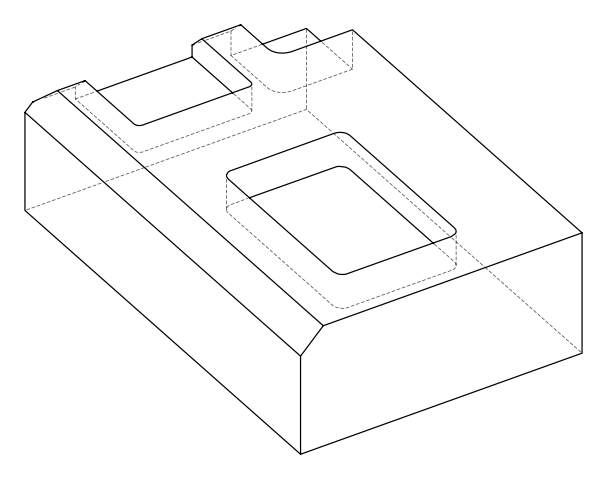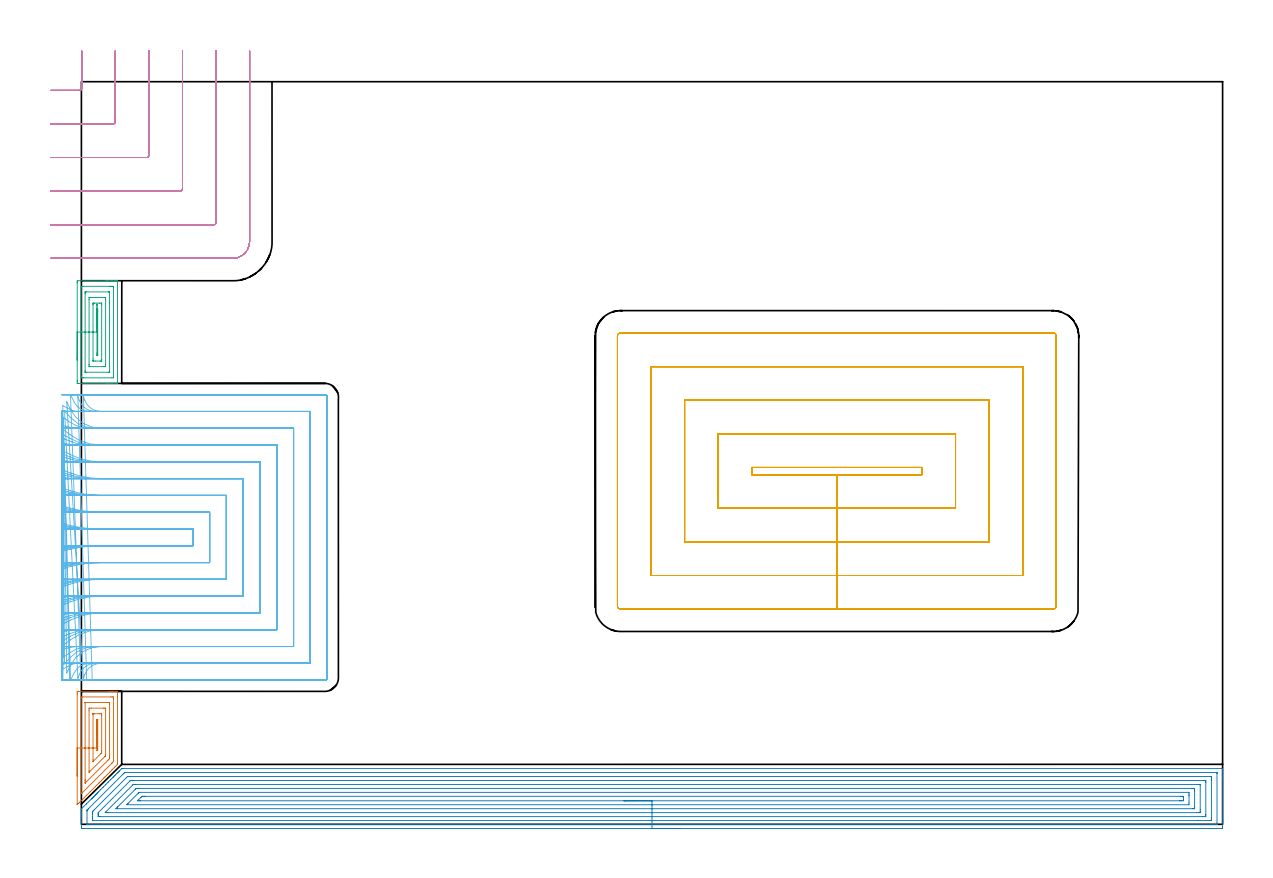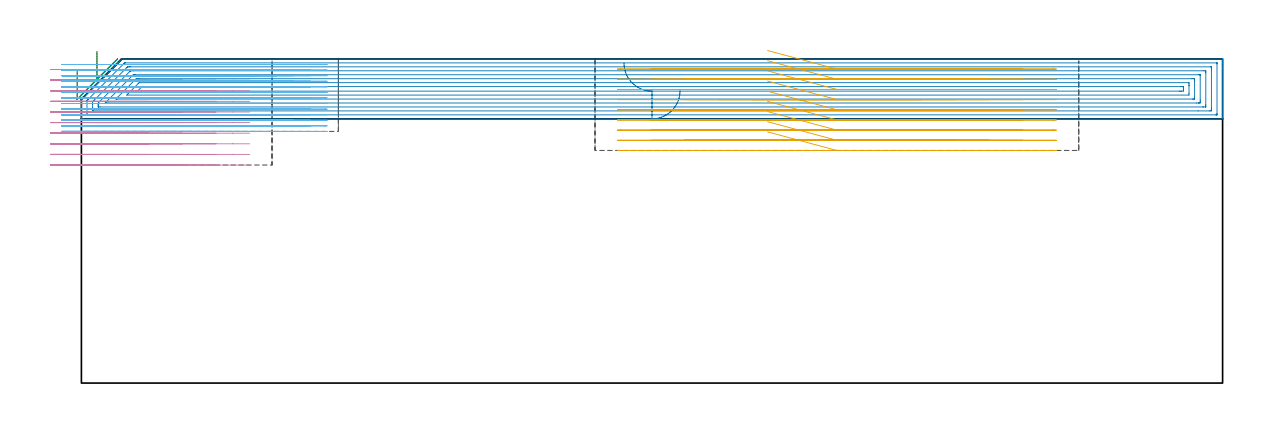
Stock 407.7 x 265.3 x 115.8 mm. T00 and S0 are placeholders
(PLAN: 6 operations, 2 tool changes, 141 min)
(1 AREA_MILL | FG_CHAMFER_SURFACE | UGT0205_001 | 1.78 min | 5466 mm3)
(2 AREA_MILL_1 | FG_CHAMFER_SURFACE_1 | UGT0205_001 | 26.11 min | 91832 mm3)
(3 AREA_MILL_2 | FG_CHAMFER_SURFACE_2 | UGT0205_001 | 1.94 min | 5273 mm3)
(4 MILL_CORNER_NOTCH_RECTANGULAR | CORNER_NOTCH_RECTANGULAR | NXT0201_012 | Follow Part, ap 4, ae 75% | 11.6 min | 181187 mm3)
(5 MILL_RECTANGULAR_POCKET | POCKET_RECTANGULAR_STRAIGHT | NXT0201_012 | Follow Part, ap 4, ae 75% | 30.51 min | 645343 mm3)
(6 MILL_SLOT | SLOT_PARTIAL_RECTANGULAR | NXT0201_009 | Follow Part, ap 2, ae 75% | 69.04 min | 259847 mm3)
(TOOL UGT0205_001 | Chamfer Mill 20 x 3 x 45 deg. | D20 FL50 Z2)
(TOOL NXT0201_012 | ENDMILL 16mm [2P460-1600-NA 1630] | D16 FL38 Z6)
(TOOL NXT0201_009 | ENDMILL 8mm [2P460-0800-NA 1630] | D8 FL26 Z6)
(OP 1 AREA_MILL)
G17 G21 G94 G90
T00 M6
G54
G17 G0 G90 X-1.5 Y17.25 S1061 M3
G43 Z125.8 H0
Z111.4
G94 G1 Y17.288 Z110.529 F250.
Y17.402 Z109.664
Y17.591 Z108.812
Y17.853 Z107.98
Y18.187 Z107.174
Y18.59 Z106.4
Y19.059 Z105.664
Y19.59 Z104.972
Y20.179 Z104.329
Y20.822 Z103.74
Y21.514 Z103.209
Y22.25 Z102.74
Y23.024 Z102.337
Y23.83 Z102.003
Y24.662 Z101.741
Y25.514 Z101.552
Y26.379 Z101.438
Y27.25 Z101.4
Y46.542
X-1.499 Y46.89 Z101.401
X-1.494 Y47.429 Z101.403
X-1.492 Y47.492 Z101.406
X-0.959 Y47.496 Z101.938
X-0.353 Y47.5 Z102.545
X9.695 Z112.59
X10.259 Z113.156
X10.583 Z113.479
X11.147 Z114.043
X11.471 Z114.366
X12.12 Z115.019
X12.505 Z115.404
X12.866 Y47.493 Z115.757
X12.897 Y47.49 Z115.788
X12.9 Y47.337 Z115.8
Y21.894
X12.902 Y21.405 Z115.78
X12.816 Y21.315 Z115.714
X12.063 Y20.563 Z114.963
X11.767 Y20.264 Z114.662
X11.162 Y19.662 Z114.062
X10.879 Y19.377 Z113.774
X10.269 Y18.769 Z113.169
X9.991 Y18.489 Z112.886
X9.306 Y17.806 Z112.206
X8.932 Y17.43 Z111.828
X8.398 Y16.898 Z111.298
X8.039 Y16.537 Z110.935
X7.491 Y15.991 Z110.391
X7.146 Y15.644 Z110.042
X6.583 Y15.083 Z109.483
X6.254 Y14.752 Z109.15
X5.675 Y14.175 Z108.575
X4.96 Y13.46 Z107.859
X3.184 Y11.684 Z106.083
X1.788 Y10.288 Z104.688
X0.45 Y8.949 Z103.348
X-0.89 Y7.61 Z102.009
X-1.403 Y7.098 Z101.495
X-1.491 Y7.012 Z101.405
X-1.498 Y7.116 Z101.402
X-1.499 Y7.163 Z101.401
X-1.5 Y27.25 Z101.4
X-0.086 Z102.814
X-0.085 Y45.119 Z102.815
X-0.071 Y45.49 Z102.829
X0.425 Y45.499 Z103.325
X10.583 Y45.5 Z113.483
X11.08 Y45.499 Z113.98
X11.471 Y45.49 Z114.371
X11.485 Y45.105 Z114.385
X11.486 Y45.09 Z114.386
X11.485 Y22.772 Z114.385
X11.471 Y22.433 Z114.371
X11.207 Y22.16 Z114.107
X10.944 Y21.894 Z113.844
X10.763 Y21.713 Z113.663
X0.231 Y11.181 Z103.131
X0.078 Y11.031 Z102.978
X-0.071 Y10.891 Z102.829
X-0.085 Y11.181 Z102.815
X-0.086 Y11.195 Z102.814
Y27.25
X1.328 Z104.228
X1.329 Y43.414 Z104.229
X1.33 Y43.461 Z104.23
X1.332 Y43.483 Z104.232
X1.334 Y43.488 Z104.234
X1.346 Y43.491 Z104.246
X1.526 Y43.499 Z104.426
X9.516 Y43.5 Z112.416
X9.695 Y43.499 Z112.595
X9.875 Y43.495 Z112.775
X9.994 Y43.49 Z112.894
X10.065 Y43.482 Z112.965
X10.067 Y43.445 Z112.967
X10.069 Y43.319 Z112.969
X10.071 Y42.942 Z112.971
Y24.572
X10.07 Y24.195 Z112.97
X10.067 Y23.679 Z112.967
X10.065 Y23.495 Z112.965
X9.981 Y23.392 Z112.881
X9.695 Y23.097 Z112.595
X9.541 Y22.941 Z112.441
X1.529 Y14.928 Z104.429
X1.35 Y14.752 Z104.25
X1.344 Y14.751 Z104.244
X1.336 Y14.752 Z104.236
X1.334 Y14.773 Z104.234
X1.33 Y15.128 Z104.23
X1.329 Y15.644 Z104.229
Y16.023
X1.328 Y27.25 Z104.228
X2.743 Z105.643
Y40.641
X2.747 Y41.378 Z105.647
X2.749 Y41.48 Z105.649
X2.84 Y41.49 Z105.74
X3.514 Y41.5 Z106.414
X7.954 Z110.854
X8.358 Y41.495 Z111.258
X8.561 Y41.49 Z111.461
X8.65 Y41.485 Z111.55
X8.657 Y40.641 Z111.557
X8.656 Y24.724 Z111.556
X8.654 Y24.572 Z111.554
X8.651 Y24.527 Z111.551
X8.648 Y24.508 Z111.548
X8.631 Y24.487 Z111.531
X8.561 Y24.412 Z111.461
X8.454 Y24.303 Z111.354
X8.32 Y24.169 Z111.22
X2.912 Y18.762 Z105.812
X2.84 Y18.694 Z105.74
X2.777 Y18.638 Z105.677
X2.749 Y18.617 Z105.649
X2.748 Y18.672 Z105.648
X2.744 Y19.063 Z105.644
X2.743 Y27.25 Z105.643
X4.157 Z107.057
Y39.281
X4.159 Y39.422 Z107.059
X4.162 Y39.473 Z107.062
X4.165 Y39.491 Z107.065
X4.169 Y39.494 Z107.069
X4.208 Y39.497 Z107.108
X4.368 Y39.499 Z107.268
X4.615 Y39.5 Z107.515
X6.392 Y39.499 Z109.292
X7.032 Y39.49 Z109.932
X7.236 Y39.484 Z110.136
X7.241 Y39.068 Z110.141
X7.242 Y38.856 Z110.142
X7.243 Y26.145 Z110.143
X7.241 Y25.805 Z110.141
X7.238 Y25.635 Z110.138
X7.236 Y25.555 Z110.136
X7.161 Y25.465 Z110.061
X7.098 Y25.398 Z109.998
X7.032 Y25.33 Z109.932
X4.368 Y22.666 Z107.268
X4.308 Y22.608 Z107.208
X4.187 Y22.494 Z107.087
X4.161 Y22.472 Z107.061
Y22.477
X4.159 Y22.513 Z107.059
X4.157 Y22.999 Z107.057
Y27.25
X5.571 Z108.471
Y36.753
X5.573 Y37.07 Z108.473
X5.575 Y37.329 Z108.475
X5.578 Y37.49 Z108.478
X5.721 Y37.495 Z108.621
X5.811 Y37.49 Z108.711
X5.822 Y37.482 Z108.722
X5.825 Y37.454 Z108.725
X5.827 Y37.389 Z108.727
X5.829 Y37.07 Z108.729
Y36.754
Y27.25
X5.827 Y26.933 Z108.727
X5.825 Y26.678 Z108.725
X5.822 Y26.586 Z108.722
X5.771 Y26.53 Z108.671
X5.606 Y26.357 Z108.506
X5.597 Y26.356 Z108.497
X5.578 Y26.357 Z108.478
X5.577 Y26.41 Z108.477
X5.572 Y26.932 Z108.472
X5.571 Y27.25 Z108.471
X5.569 Y28.122 Z108.507
X5.566 Y28.987 Z108.618
X5.563 Y29.839 Z108.804
X5.561 Y30.672 Z109.064
X5.558 Y31.479 Z109.395
X5.556 Y32.254 Z109.795
X5.553 Y32.992 Z110.262
X5.551 Y33.685 Z110.791
X5.549 Y34.33 Z111.378
X5.547 Y34.922 Z112.019
X5.545 Y35.455 Z112.71
X5.544 Y35.926 Z113.444
X5.543 Y36.331 Z114.217
X5.542 Y36.668 Z115.022
X5.541 Y36.933 Z115.853
X5.54 Y37.124 Z116.704
Y37.241 Z117.568
Y37.281 Z118.44
G0 Z125.8
M5
M2
(OP 2 AREA_MILL_1)
G17 G21 G94 G90
T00 M6
G54
G17 G0 G90 X213.85 Y-1.5 S1061 M3
G43 Z125.8 H0
Z104.4
G94 G1 X213.812 Z103.528 F250.
X213.698 Z102.664
X213.509 Z101.812
X213.247 Z100.98
X212.913 Z100.174
X212.51 Z99.4
X212.042 Z98.664
X211.51 Z97.972
X210.921 Z97.329
X210.278 Z96.74
X209.586 Z96.208
X208.85 Z95.74
X208.076 Z95.337
X207.27 Z95.003
X206.438 Z94.741
X205.586 Z94.552
X204.722 Z94.438
X203.85 Z94.4
X0.618
X0.106 Y-1.494 Z94.403
X0.008 Y-1.491 Z94.406
X0. Y-0.987 Z94.91
Y2.556 Z98.45
Y3.103 Z99.
Y3.442 Z99.338
Y3.989 Z99.885
Y4.328 Z100.222
Y5.435 Z101.333
X0.003 Y5.492 Z101.389
X0.022 Y5.523 Z101.421
X1.752 Y7.253 Z103.152
X3.551 Y9.052 Z104.95
X3.595 Y9.096 Z104.995
X3.802 Y9.302 Z105.201
X3.846 Y9.348 Z105.245
X3.893 Y9.394 Z105.293
X4.095 Y9.595 Z105.494
X4.142 Y9.643 Z105.54
X4.191 Y9.692 Z105.59
X4.388 Y9.888 Z105.787
X4.437 Y9.938 Z105.835
X4.489 Y9.989 Z105.888
X4.68 Y10.181 Z106.08
X4.732 Y10.233 Z106.13
X4.787 Y10.287 Z106.186
X4.973 Y10.474 Z106.373
X5.027 Y10.529 Z106.426
X5.084 Y10.585 Z106.484
X5.266 Y10.766 Z106.665
X5.323 Y10.824 Z106.721
X5.382 Y10.883 Z106.782
X5.559 Y11.059 Z106.958
X5.618 Y11.119 Z107.016
X5.68 Y11.18 Z107.079
X5.852 Y11.352 Z107.251
X5.913 Y11.415 Z107.311
X6.21 Y11.71 Z107.61
X6.871 Y12.371 Z108.271
X7.764 Y13.265 Z109.164
X8.658 Y14.158 Z110.057
X9.551 Y15.051 Z110.951
X10.444 Y15.945 Z111.844
X11.229 Y16.73 Z112.628
X11.338 Y16.839 Z112.736
X11.673 Y17.173 Z113.073
X11.89 Y17.39 Z113.29
X12.115 Y17.615 Z113.514
X12.231 Y17.733 Z113.629
X12.59 Y18.09 Z113.99
X12.761 Y18.261 Z114.161
X13.001 Y18.501 Z114.4
X13.124 Y18.626 Z114.522
X13.506 Y19.006 Z114.906
X13.633 Y19.133 Z115.032
X14.341 Y19.84 Z115.738
X14.405 Y19.901 Z115.781
X14.911 Y19.9 Z115.8
X407.529
X407.69 Y19.897 Z115.788
X407.693 Y19.874 Z115.766
X407.7 Y19.507 Z115.407
Y19.18 Z115.079
Y18.501 Z114.396
Y17.276 Z113.173
Y16.73 Z112.624
Y16.117 Z112.012
Y-0.987 Z94.91
X407.698 Y-1.263 Z94.635
X407.69 Y-1.492 Z94.406
X407.459 Y-1.499 Z94.399
X203.85 Y-1.5 Z94.4
Y-0.086 Z95.814
X2.182 Y-0.085 Z95.815
X2.079 Y-0.084 Z95.816
X2.028 Y-0.081 Z95.819
X2.011 Y-0.079 Z95.821
X2.009 Y-0.063 Z95.837
X2.004 Y0.048 Z95.948
X2. Y0.299 Z96.199
X2.001 Y4.727 Z100.627
X2.007 Y4.971 Z100.871
X2.01 Y5.03 Z100.93
X2.042 Y5.081 Z100.981
X2.168 Y5.214 Z101.114
X2.284 Y5.333 Z101.233
X2.404 Y5.455 Z101.355
X14.911 Y17.961 Z113.861
X15.184 Y18.231 Z114.131
X15.395 Y18.436 Z114.336
X15.431 Y18.469 Z114.369
X15.477 Y18.479 Z114.379
X15.82 Y18.486 Z114.386
X405.518 Y18.485 Z114.385
X405.621 Y18.484 Z114.384
X405.672 Y18.481 Z114.381
X405.689 Y18.479 Z114.379
X405.691 Y18.463 Z114.363
X405.696 Y18.352 Z114.252
X405.7 Y18.101 Z114.001
X405.699 Y0.385 Z96.285
X405.692 Y-0.017 Z95.883
X405.69 Y-0.068 Z95.832
X405.675 Y-0.079 Z95.821
X405.624 Y-0.081 Z95.819
X405.515 Y-0.084 Z95.816
X405.296 Y-0.086 Z95.814
X203.85
Y1.328 Z97.228
X4.191 Y1.329 Z97.229
X4.076 Y1.33 Z97.23
X4.035 Y1.333 Z97.233
X4.018 Y1.335 Z97.235
X4.01 Y1.356 Z97.256
X4.005 Y1.481 Z97.381
X4.002 Y1.67 Z97.57
X4. Y1.86 Z97.76
Y2.556 Z98.456
Y3.631 Z99.531
X4.002 Y4.328 Z100.228
X4.004 Y4.513 Z100.413
X4.01 Y4.579 Z100.479
X4.044 Y4.633 Z100.533
X4.191 Y4.789 Z100.689
X4.403 Y5.003 Z100.903
X4.613 Y5.214 Z101.114
X16.13 Y16.73 Z112.63
X16.416 Y17.009 Z112.909
X16.46 Y17.049 Z112.949
X16.486 Y17.065 Z112.965
X16.526 Y17.066 Z112.966
X16.698 Y17.069 Z112.969
X17.246 Y17.071 Z112.971
X17.591 Y17.072 Z112.972
X403.509 Y17.071 Z112.971
X403.624 Y17.069 Z112.969
X403.665 Y17.067 Z112.967
X403.682 Y17.065 Z112.965
X403.69 Y17.044 Z112.944
X403.695 Y16.919 Z112.819
X403.698 Y16.73 Z112.63
X403.7 Y16.54 Z112.44
Y15.844 Z111.744
Y2.367 Z98.267
X403.695 Y1.67 Z97.57
X403.691 Y1.49 Z97.39
X403.672 Y1.335 Z97.235
X403.509 Y1.334 Z97.234
X402.959 Y1.33 Z97.23
X398.97 Y1.328 Z97.228
X203.85
Y2.743 Z98.643
X6.683
X6.107 Y2.746 Z98.646
X6.045 Y2.748 Z98.648
X6.01 Y2.751 Z98.651
X6.008 Y2.797 Z98.697
X6.004 Y3.004 Z98.904
X6. Y3.42 Z99.32
Y3.442 Z99.342
X6.003 Y3.874 Z99.774
X6.008 Y4.09 Z99.99
X6.01 Y4.142 Z100.042
X6.034 Y4.173 Z100.073
X6.08 Y4.226 Z100.126
X6.178 Y4.328 Z100.228
X17.198 Y15.348 Z111.248
X17.33 Y15.478 Z111.378
X17.438 Y15.582 Z111.482
X17.508 Y15.648 Z111.548
X17.591 Y15.651 Z111.551
X17.782 Y15.654 Z111.554
X18.484 Y15.657 Z111.557
X18.672
X401.017
X401.593 Y15.654 Z111.554
X401.655 Y15.652 Z111.552
X401.69 Y15.649 Z111.549
X401.692 Y15.603 Z111.503
X401.696 Y15.396 Z111.296
X401.7 Y14.98 Z110.88
Y3.442 Z99.342
X401.695 Y3.01 Z98.91
X401.69 Y2.795 Z98.695
X401.687 Y2.749 Z98.649
X401.635 Y2.747 Z98.647
X401.532 Y2.745 Z98.645
X400.829 Y2.743 Z98.643
X400.641
X203.85
Y4.157 Z100.057
X9.551
X8.829 Y4.158 Z100.058
X8.658 Y4.161 Z100.061
X8.503 Y4.164 Z100.064
X8.629 Y4.328 Z100.228
X8.642 Y4.343 Z100.243
X18.427 Y14.128 Z110.028
X18.484 Y14.183 Z110.083
X18.536 Y14.226 Z110.126
X18.576 Y14.236 Z110.136
X18.665 Y14.239 Z110.139
X18.845 Y14.241 Z110.141
X19.205 Y14.243 Z110.143
X19.378
X399.215 Y14.242 Z110.142
X399.56 Y14.239 Z110.139
X399.657 Y14.236 Z110.136
X399.691 Y14.232 Z110.132
X399.693 Y14.222 Z110.122
X399.697 Y14.165 Z110.065
X399.699 Y14.072 Z109.972
X399.7 Y5.214 Z101.114
X399.699 Y4.563 Z100.463
X399.694 Y4.328 Z100.228
X399.69 Y4.172 Z100.072
X399.387 Y4.162 Z100.062
X399.213 Y4.159 Z100.059
X399.042 Y4.158 Z100.058
X398.321 Y4.157 Z100.057
X203.85
Y5.571 Z101.471
X12.763 Y5.572 Z101.472
X12.552 Y5.574 Z101.474
X12.463 Y5.576 Z101.476
X12.342 Y5.582 Z101.482
X12.42 Y5.665 Z101.565
X12.542 Y5.791 Z101.691
X12.847 Y6.1 Z102.
X12.985 Y6.238 Z102.138
X19.213 Y12.464 Z108.364
X19.378 Y12.627 Z108.527
X19.569 Y12.81 Z108.71
X19.745 Y12.822 Z108.722
X20.271 Y12.826 Z108.726
X20.632 Y12.828 Z108.728
X396.723
X397.256 Y12.825 Z108.725
X397.623 Y12.822 Z108.722
X397.69 Y12.815 Z108.715
X397.696 Y12.75 Z108.65
X397.699 Y12.3 Z108.2
X397.7 Y11.86 Z107.76
X397.699 Y6.1 Z102.
X397.696 Y5.663 Z101.563
X397.69 Y5.597 Z101.497
X397.681 Y5.578 Z101.478
X397.655 Y5.576 Z101.476
X397.522 Y5.573 Z101.473
X397.256 Y5.572 Z101.472
X396.895 Y5.571 Z101.471
X203.85
Y6.985 Z102.885
X16.195
X16.442 Y7.239 Z103.139
X16.698 Y7.5 Z103.4
X20.271 Y11.073 Z106.973
X20.445 Y11.242 Z107.142
X20.624 Y11.415 Z107.315
X395.69
X395.697 Y11.189 Z107.089
X395.7 Y10.529 Z106.429
Y10.3 Z106.2
X395.699 Y7.643 Z103.543
X395.69 Y6.985 Z102.885
X203.85
Y8.4 Z104.3
X21.164
X20.631
X20.428 Y8.403 Z104.303
X20.271 Y8.407 Z104.307
X20.086 Y8.428 Z104.328
X20.186 Y8.535 Z104.435
X20.271 Y8.624 Z104.524
X21.29 Y9.643 Z105.543
X21.546 Y9.896 Z105.796
X21.622 Y9.968 Z105.868
X21.651 Y9.993 Z105.893
X21.702 Y9.996 Z105.896
X22.058 Y9.999 Z105.899
X22.591 Y10. Z105.9
X22.951
X392.789
X393.325 Y9.997 Z105.897
X393.682 Y9.993 Z105.893
X393.699 Y9.643 Z105.543
X393.7 Y9.626 Z105.526
Y8.757 Z104.657
Y8.74 Z104.64
X393.682 Y8.407 Z104.307
X393.148 Y8.402 Z104.302
X392.789 Y8.4 Z104.3
X392.256
X203.85
X202.978 Z104.338
X202.114 Z104.451
X201.262 Z104.64
X200.43 Z104.903
X199.624 Z105.236
X198.85 Z105.639
X198.114 Z106.108
X197.422 Z106.639
X196.779 Z107.228
X196.19 Z107.872
X195.658 Z108.564
X195.19 Z109.3
X194.787 Z110.073
X194.453 Z110.879
X194.191 Z111.711
X194.002 Z112.563
X193.888 Z113.428
X193.85 Z114.3
G0 Z125.8
M5
M2
(OP 3 AREA_MILL_2)
G17 G21 G94 G90
T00 M6
G54
G17 G0 G90 X-1.5 Y165.85 S1061 M3
G43 Z125.8 H0
Z111.4
G94 G1 Y165.888 Z110.528 F250.
Y166.002 Z109.664
Y166.191 Z108.812
Y166.453 Z107.98
Y166.787 Z107.174
Y167.19 Z106.4
Y167.658 Z105.664
Y168.189 Z104.972
Y168.779 Z104.329
Y169.422 Z103.74
Y170.114 Z103.209
Y170.85 Z102.74
Y171.624 Z102.337
Y172.43 Z102.003
Y173.262 Z101.741
Y174.113 Z101.552
Y174.978 Z101.438
Y175.85 Z101.4
Y193.638
X-1.496 Y193.989 Z101.402
X-1.491 Y194.19 Z101.405
X-1.285 Y194.2 Z101.611
X8.808 Z111.702
X9.46 Z112.358
X9.695 Z112.592
X10.348 Z113.245
X10.583 Z113.48
X11.053 Z113.952
X11.889 Z114.788
X12.359 Z115.258
X12.614 Z115.513
X12.876 Y194.193 Z115.768
X12.897 Y194.19 Z115.789
X12.9 Y194.082 Z115.8
Y157.618
X12.897 Y157.51 Z115.789
X12.876 Y157.507 Z115.768
X12.614 Y157.5 Z115.512
X11.053 Z113.952
X10.583 Z113.48
X10.348 Z113.245
X9.695 Z112.592
X9.461 Z112.358
X8.808 Z111.702
X-0.959 Y157.501 Z101.938
X-1.188 Y157.502 Z101.709
X-1.491 Y157.507 Z101.405
X-1.493 Y157.527 Z101.404
X-1.498 Y158.062 Z101.402
X-1.5 Y158.604 Z101.4
Y175.85
X-0.086 Z102.814
X-0.085 Y191.873 Z102.815
X-0.071 Y192.19 Z102.829
X0.478 Y192.199 Z103.378
X10.243 Y192.2 Z113.143
X10.583 Z113.483
X11.133 Y192.198 Z114.033
X11.471 Y192.19 Z114.371
X11.485 Y191.859 Z114.385
X11.486 Y191.844 Z114.386
X11.485 Y159.827 Z114.385
X11.471 Y159.51 Z114.371
X10.922 Y159.501 Z113.822
X0.817 Y159.5 Z103.717
X0.267 Y159.502 Z103.167
X-0.071 Y159.51 Z102.829
X-0.085 Y159.841 Z102.815
X-0.086 Y159.856 Z102.814
Y175.85
X1.328 Z104.228
X1.329 Y189.567 Z104.229
X1.331 Y190.08 Z104.231
X1.333 Y190.173 Z104.233
X1.335 Y190.188 Z104.235
X1.386 Y190.193 Z104.286
X1.465 Y190.198 Z104.365
X1.585 Y190.2 Z104.485
X1.705 Z104.605
X9.695 Y190.199 Z112.595
X9.815 Y190.197 Z112.715
X10.053 Y190.19 Z112.953
X10.066 Y190.179 Z112.966
X10.068 Y190.166 Z112.968
X10.071 Y190.134 Z112.971
X10.072 Y186.304 Z112.972
X10.071 Y162.133 Z112.971
X10.069 Y161.62 Z112.969
X10.067 Y161.527 Z112.967
X10.066 Y161.512 Z112.966
X10.014 Y161.507 Z112.914
X9.935 Y161.502 Z112.835
X9.815 Y161.5 Z112.715
X9.695 Z112.595
X1.705 Y161.501 Z104.605
X1.585 Y161.503 Z104.485
X1.348 Y161.51 Z104.248
X1.335 Y161.521 Z104.235
X1.332 Y161.534 Z104.232
X1.329 Y161.566 Z104.229
Y161.62
X1.328 Y161.997 Z104.228
Y175.85
X2.743 Z105.643
Y187.412
X2.748 Y188.146 Z105.648
X2.75 Y188.19 Z105.65
X2.792 Y188.194 Z105.692
X2.89 Y188.197 Z105.79
X3.087 Y188.199 Z105.987
X3.48 Y188.2 Z106.38
X8.358 Y188.199 Z111.258
X8.526 Y188.198 Z111.426
X8.61 Y188.194 Z111.51
X8.647 Y188.19 Z111.547
X8.65 Y188.165 Z111.55
X8.657 Y187.563 Z111.557
Y187.412
Y164.288
X8.652 Y163.554 Z111.552
X8.65 Y163.51 Z111.55
X8.608 Y163.506 Z111.508
X8.51 Y163.503 Z111.41
X8.313 Y163.501 Z111.213
X7.92 Y163.5 Z110.82
X3.042 Y163.501 Z105.942
X2.874 Y163.502 Z105.774
X2.79 Y163.506 Z105.69
X2.753 Y163.51 Z105.653
X2.75 Y163.535 Z105.65
X2.744 Y164.137 Z105.644
X2.743 Y164.288 Z105.643
Y175.85
X4.157 Z107.057
Y185.633
X4.158 Y185.844 Z107.058
X4.161 Y186.056 Z107.061
X4.164 Y186.188 Z107.064
X4.227 Y186.192 Z107.127
X4.368 Y186.196 Z107.268
X4.691 Y186.199 Z107.591
X6.466 Y186.2 Z109.366
X7.032 Y186.196 Z109.932
X7.22 Y186.192 Z110.12
X7.231 Y186.191 Z110.131
X7.236 Y186.172 Z110.136
X7.24 Y186.099 Z110.14
X7.242 Y185.986 Z110.142
X7.243 Y185.845 Z110.143
Y185.633
Y166.067
X7.242 Y165.856 Z110.142
X7.239 Y165.644 Z110.139
X7.236 Y165.512 Z110.136
X7.173 Y165.508 Z110.073
X7.032 Y165.504 Z109.932
X6.709 Y165.501 Z109.609
X4.934 Y165.5 Z107.834
X4.368 Y165.504 Z107.268
X4.18 Y165.508 Z107.08
X4.169 Y165.509 Z107.069
X4.164 Y165.528 Z107.064
X4.16 Y165.601 Z107.06
X4.158 Y165.714 Z107.058
X4.157 Y166.279 Z107.057
Y175.85
X5.571 Z108.471
X5.572 Y183.538 Z108.472
X5.574 Y183.854 Z108.474
X5.578 Y184.112 Z108.478
X5.581 Y184.19 Z108.481
X5.633 Y184.193 Z108.533
X5.803 Y184.196 Z108.703
X5.817 Y184.19 Z108.717
X5.822 Y184.177 Z108.722
X5.826 Y183.854 Z108.726
X5.828 Y183.539 Z108.728
X5.829 Y183.281 Z108.729
X5.828 Y167.846 Z108.728
X5.827 Y167.659 Z108.727
X5.824 Y167.563 Z108.724
X5.822 Y167.523 Z108.722
X5.659 Y167.507 Z108.559
X5.598 Y167.504 Z108.498
X5.583 Y167.51 Z108.483
X5.578 Y167.523 Z108.478
X5.574 Y167.846 Z108.474
X5.572 Y168.104 Z108.472
X5.571 Y168.419 Z108.471
Y175.85
Y176.722 Z108.509
Y177.586 Z108.623
Y178.438 Z108.812
Y179.27 Z109.074
Y180.076 Z109.408
Y180.85 Z109.811
Y181.586 Z110.28
Y182.278 Z110.811
Y182.921 Z111.4
Y183.51 Z112.043
Y184.041 Z112.735
Y184.51 Z113.471
Y184.913 Z114.245
Y185.247 Z115.051
Y185.509 Z115.883
Y185.698 Z116.735
Y185.812 Z117.6
Y185.85 Z118.471
G0 Z125.8
M5
M2
(OP 4 MILL_CORNER_NOTCH_RECTANGULAR)
G17 G21 G94 G90
T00 M6
G54
G17 G0 G90 X-11. Y262.187 S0 M3
G43 Z125.8 H1
Z112.01
G94 G1 X-8. Y262.199 F250.
X-7.746 Y262.2 F500.
X-0.695
G3 X0.1 Y262.995 R0.8
G1 Y273.3
Y276.3 F250.
G0 Z125.8
X-11. Y250.183
Z112.01
G1 X-8. Y250.199
X-7.746 Y250.2 F500.
X11.305
G3 X12.1 Y250.995 R0.8
G1 Y273.3
Y276.3 F250.
G0 Z125.8
X-11. Y238.178
Z112.01
G1 X-8. Y238.199
X-7.746 Y238.2 F500.
X23.305
G3 X24.1 Y238.995 R0.8
G1 Y273.3
Y276.3 F250.
G0 Z125.8
X-11. Y226.167
Z112.01
G1 X-8. Y226.199
G2 X-7.746 Y226.2 R24. F500.
G1 X35.304
G3 X36.1 Y226.996 R0.8
G1 Y273.3
Y276.3 F250.
G0 Z125.8
X-10.999 Y214.134
Z112.01
G1 X-8. Y214.197
G2 X-7.746 Y214.2 R12. F500.
G1 X47.304
G3 X48.1 Y214.996 R0.8
G1 Y273.3
Y276.3 F250.
G0 Z125.8
X-10.746 Y202.2
Z112.01
G1 X-7.746
X54.1 F500.
G3 X60.1 Y208.2 R6.
G1 Y273.3
Y276.3 F250.
G0 Z125.8
X-11. Y262.2
Z108.22
G1 X-8.
X-0.695 F500.
G3 X0.1 Y262.995 R0.8
G1 Y273.3
Y276.3 F250.
G0 Z125.8
X-11. Y250.2
Z108.22
G1 X-8.
X-0.695 F500.
X11.305
G3 X12.1 Y250.995 R0.8
G1 Y273.3
Y276.3 F250.
G0 Z125.8
X-11. Y238.2
Z108.22
G1 X-8.
X11.305 F500.
X23.305
G3 X24.1 Y238.995 R0.8
G1 Y273.3
Y276.3 F250.
G0 Z125.8
X-11. Y226.2
Z108.22
G1 X-8.
X23.305 F500.
X35.304
G3 X36.1 Y226.996 R0.8
G1 Y273.3
Y276.3 F250.
G0 Z125.8
X-11. Y214.199
Z108.22
G1 X-8. Y214.2
X35.304 F500.
X47.304
G3 X48.1 Y214.996 R0.8
G1 Y273.3
Y276.3 F250.
G0 Z125.8
X-10.998 Y202.2
Z108.22
G1 X-7.998
X54.1 F500.
G3 X60.1 Y208.2 R6.
G1 Y273.3
Y276.3 F250.
G0 Z125.8
X-11. Y262.2
Z104.43
G1 X-8.
X-0.695 F500.
G3 X0.1 Y262.995 R0.8
G1 Y273.3
Y276.3 F250.
G0 Z125.8
X-11. Y250.2
Z104.43
G1 X-8.
X11.305 F500.
G3 X12.1 Y250.995 R0.8
G1 Y273.3
Y276.3 F250.
G0 Z125.8
X-11. Y238.2
Z104.43
G1 X-8.
X23.305 F500.
G3 X24.1 Y238.995 R0.8
G1 Y273.3
Y276.3 F250.
G0 Z125.8
X-11. Y226.2
Z104.43
G1 X-8.
X35.304 F500.
G3 X36.1 Y226.996 R0.8
G1 Y273.3
Y276.3 F250.
G0 Z125.8
X-11. Y214.2
Z104.43
G1 X-8.
X47.304 F500.
G3 X48.1 Y214.996 R0.8
G1 Y273.3
Y276.3 F250.
G0 Z125.8
X-11. Y202.2
Z104.43
G1 X-8.
X54.1 F500.
G3 X60.1 Y208.2 R6.
G1 Y273.3
Y276.3 F250.
G0 Z125.8
X-11. Y262.2
Z100.64
G1 X-8.
X-0.695 F500.
G3 X0.1 Y262.995 R0.8
G1 Y273.3
Y276.3 F250.
G0 Z125.8
X-11. Y250.2
Z100.64
G1 X-8.
X11.305 F500.
G3 X12.1 Y250.995 R0.8
G1 Y273.3
Y276.3 F250.
G0 Z125.8
X-11. Y238.2
Z100.64
G1 X-8.
X23.305 F500.
G3 X24.1 Y238.995 R0.8
G1 Y273.3
Y276.3 F250.
G0 Z125.8
X-11. Y226.2
Z100.64
G1 X-8.
X35.304 F500.
G3 X36.1 Y226.996 R0.8
G1 Y273.3
Y276.3 F250.
G0 Z125.8
X-11. Y214.2
Z100.64
G1 X-8.
X47.304 F500.
G3 X48.1 Y214.996 R0.8
G1 Y273.3
Y276.3 F250.
G0 Z125.8
X-11. Y202.2
Z100.64
G1 X-8.
X54.1 F500.
G3 X60.1 Y208.2 R6.
G1 Y273.3
Y276.3 F250.
G0 Z125.8
X-11. Y262.2
Z96.85
G1 X-8.
X-0.695 F500.
G3 X0.1 Y262.995 R0.8
G1 Y273.3
Y276.3 F250.
G0 Z125.8
X-11. Y250.2
Z96.85
G1 X-8.
X11.305 F500.
G3 X12.1 Y250.995 R0.8
G1 Y273.3
Y276.3 F250.
G0 Z125.8
X-11. Y238.2
Z96.85
G1 X-8.
X23.305 F500.
G3 X24.1 Y238.995 R0.8
G1 Y273.3
Y276.3 F250.
G0 Z125.8
X-11. Y226.2
Z96.85
G1 X-8.
X35.304 F500.
G3 X36.1 Y226.996 R0.8
G1 Y273.3
Y276.3 F250.
G0 Z125.8
X-11. Y214.2
Z96.85
G1 X-8.
X47.304 F500.
G3 X48.1 Y214.996 R0.8
G1 Y273.3
Y276.3 F250.
G0 Z125.8
X-11. Y202.2
Z96.85
G1 X-8.
X54.1 F500.
G3 X60.1 Y208.2 R6.
G1 Y273.3
Y276.3 F250.
G0 Z125.8
X-11. Y262.2
Z93.06
G1 X-8.
X-0.695 F500.
G3 X0.1 Y262.995 R0.8
G1 Y273.3
Y276.3 F250.
G0 Z125.8
X-11. Y250.2
Z93.06
G1 X-8.
X11.305 F500.
G3 X12.1 Y250.995 R0.8
G1 Y273.3
Y276.3 F250.
G0 Z125.8
X-11. Y238.2
Z93.06
G1 X-8.
X23.305 F500.
G3 X24.1 Y238.995 R0.8
G1 Y273.3
Y276.3 F250.
G0 Z125.8
X-11. Y226.2
Z93.06
G1 X-8.
X35.304 F500.
G3 X36.1 Y226.996 R0.8
G1 Y273.3
Y276.3 F250.
G0 Z125.8
X-11. Y214.2
Z93.06
G1 X-8.
X47.304 F500.
G3 X48.1 Y214.996 R0.8
G1 Y273.3
Y276.3 F250.
G0 Z125.8
X-11. Y202.2
Z93.06
G1 X-8.
X54.1 F500.
G3 X60.1 Y208.2 R6.
G1 Y273.3
Y276.3 F250.
G0 Z125.8
X-11. Y262.2
Z89.27
G1 X-8.
X-0.695 F500.
G3 X0.1 Y262.995 R0.8
G1 Y273.3
Y276.3 F250.
G0 Z125.8
X-11. Y250.2
Z89.27
G1 X-8.
X11.305 F500.
G3 X12.1 Y250.995 R0.8
G1 Y273.3
Y276.3 F250.
G0 Z125.8
X-11. Y238.2
Z89.27
G1 X-8.
X23.305 F500.
G3 X24.1 Y238.995 R0.8
G1 Y273.3
Y276.3 F250.
G0 Z125.8
X-11. Y226.2
Z89.27
G1 X-8.
X35.304 F500.
G3 X36.1 Y226.996 R0.8
G1 Y273.3
Y276.3 F250.
G0 Z125.8
X-11. Y214.2
Z89.27
G1 X-8.
X47.304 F500.
G3 X48.1 Y214.996 R0.8
G1 Y273.3
Y276.3 F250.
G0 Z125.8
X-11. Y202.2
Z89.27
G1 X-8.
X54.1 F500.
G3 X60.1 Y208.2 R6.
G1 Y273.3
Y276.3 F250.
G0 Z125.8
X-11. Y262.2
Z85.48
G1 X-8.
X-0.695 F500.
G3 X0.1 Y262.995 R0.8
G1 Y273.3
Y276.3 F250.
G0 Z125.8
X-11. Y250.2
Z85.48
G1 X-8.
X11.305 F500.
G3 X12.1 Y250.995 R0.8
G1 Y273.3
Y276.3 F250.
G0 Z125.8
X-11. Y238.2
Z85.48
G1 X-8.
X23.305 F500.
G3 X24.1 Y238.995 R0.8
G1 Y273.3
Y276.3 F250.
G0 Z125.8
X-11. Y226.2
Z85.48
G1 X-8.
X35.304 F500.
G3 X36.1 Y226.996 R0.8
G1 Y273.3
Y276.3 F250.
G0 Z125.8
X-11. Y214.2
Z85.48
G1 X-8.
X47.304 F500.
G3 X48.1 Y214.996 R0.8
G1 Y273.3
Y276.3 F250.
G0 Z125.8
X-11. Y202.2
Z85.48
G1 X-8.
X54.1 F500.
G3 X60.1 Y208.2 R6.
G1 Y273.3
Y276.3 F250.
G0 Z125.8
X-11. Y262.2
Z81.69
G1 X-8.
X-0.695 F500.
G3 X0.1 Y262.995 R0.8
G1 Y273.3
Y276.3 F250.
G0 Z125.8
X-11. Y250.2
Z81.69
G1 X-8.
X11.305 F500.
G3 X12.1 Y250.995 R0.8
G1 Y273.3
Y276.3 F250.
G0 Z125.8
X-11. Y238.2
Z81.69
G1 X-8.
X23.305 F500.
G3 X24.1 Y238.995 R0.8
G1 Y273.3
Y276.3 F250.
G0 Z125.8
X-11. Y226.2
Z81.69
G1 X-8.
X35.304 F500.
G3 X36.1 Y226.996 R0.8
G1 Y273.3
Y276.3 F250.
G0 Z125.8
X-11. Y214.2
Z81.69
G1 X-8.
X47.304 F500.
G3 X48.1 Y214.996 R0.8
G1 Y273.3
Y276.3 F250.
G0 Z125.8
X-11. Y202.2
Z81.69
G1 X-8.
X54.1 F500.
G3 X60.1 Y208.2 R6.
G1 Y273.3
Y276.3 F250.
G0 Z125.8
X-11. Y262.2
Z77.9
G1 X-8.
X-0.695 F500.
G3 X0.1 Y262.995 R0.8
G1 Y273.3
Y276.3 F250.
G0 Z125.8
X-11. Y250.2
Z77.9
G1 X-8.
X11.305 F500.
G3 X12.1 Y250.995 R0.8
G1 Y273.3
Y276.3 F250.
G0 Z125.8
X-11. Y238.2
Z77.9
G1 X-8.
X23.305 F500.
G3 X24.1 Y238.995 R0.8
G1 Y273.3
Y276.3 F250.
G0 Z125.8
X-11. Y226.2
Z77.9
G1 X-8.
X35.304 F500.
G3 X36.1 Y226.996 R0.8
G1 Y273.3
Y276.3 F250.
G0 Z125.8
X-11. Y214.2
Z77.9
G1 X-8.
X47.304 F500.
G3 X48.1 Y214.996 R0.8
G1 Y273.3
Y276.3 F250.
G0 Z125.8
X-11. Y202.2
Z77.9
G1 X-8.
X54.1 F500.
G3 X60.1 Y208.2 R6.
G1 Y273.3
Y276.3 F250.
G0 Z125.8
M5
M2
(OP 5 MILL_RECTANGULAR_POCKET)
G17 G21 G94 G90
T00 M6
G54
G17 G0 G90 X245.144 Y124.9 S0 M3
G43 Z125.8 H1
Z118.8
G94 G1 X269.9 Z112.167 F250.
X300.3 F500.
Y127.5
X239.5
Y124.9
X269.9
Y112.9
X312.3
Y139.5
X227.5
Y112.9
X269.9
Y100.9
X324.3
Y151.5
X215.5
Y100.9
X269.9
Y88.9
X336.3
Y163.5
X203.5
Y88.9
X269.9
Y76.9
X347.2
G3 X348.3 Y78. R1.1
G1 Y174.4
G3 X347.2 Y175.5 R1.1
G1 X192.6
G3 X191.5 Y174.4 R1.1
G1 Y78.
G3 X192.6 Y76.9 R1.1
G1 X269.9
X270.9
G0 X245.144 Y124.9 Z115.167
G1 X269.9 Z108.533 F250.
X300.3 F500.
Y127.5
X239.5
Y124.9
X269.9
Y112.9
X312.3
Y139.5
X227.5
Y112.9
X269.9
Y100.9
X324.3
Y151.5
X215.5
Y100.9
X269.9
Y88.9
X336.3
Y163.5
X203.5
Y88.9
X269.9
Y76.9
X347.2
G3 X348.3 Y78. R1.1
G1 Y174.4
G3 X347.2 Y175.5 R1.1
G1 X192.6
G3 X191.5 Y174.4 R1.1
G1 Y78.
G3 X192.6 Y76.9 R1.1
G1 X269.9
X270.9
G0 X245.144 Y124.9 Z111.533
G1 X269.9 Z104.9 F250.
X300.3 F500.
Y127.5
X239.5
Y124.9
X269.9
Y112.9
X312.3
Y139.5
X227.5
Y112.9
X269.9
Y100.9
X324.3
Y151.5
X215.5
Y100.9
X269.9
Y88.9
X336.3
Y163.5
X203.5
Y88.9
X269.9
Y76.9
X347.2
G3 X348.3 Y78. R1.1
G1 Y174.4
G3 X347.2 Y175.5 R1.1
G1 X192.6
G3 X191.5 Y174.4 R1.1
G1 Y78.
G3 X192.6 Y76.9 R1.1
G1 X269.9
X270.9
G0 X245.144 Y124.9 Z107.9
G1 X269.9 Z101.267 F250.
X300.3 F500.
Y127.5
X239.5
Y124.9
X269.9
Y112.9
X312.3
Y139.5
X227.5
Y112.9
X269.9
Y100.9
X324.3
Y151.5
X215.5
Y100.9
X269.9
Y88.9
X336.3
Y163.5
X203.5
Y88.9
X269.9
Y76.9
X347.2
G3 X348.3 Y78. R1.1
G1 Y174.4
G3 X347.2 Y175.5 R1.1
G1 X192.6
G3 X191.5 Y174.4 R1.1
G1 Y78.
G3 X192.6 Y76.9 R1.1
G1 X269.9
X270.9
G0 X245.144 Y124.9 Z104.267
G1 X269.9 Z97.633 F250.
X300.3 F500.
Y127.5
X239.5
Y124.9
X269.9
Y112.9
X312.3
Y139.5
X227.5
Y112.9
X269.9
Y100.9
X324.3
Y151.5
X215.5
Y100.9
X269.9
Y88.9
X336.3
Y163.5
X203.5
Y88.9
X269.9
Y76.9
X347.2
G3 X348.3 Y78. R1.1
G1 Y174.4
G3 X347.2 Y175.5 R1.1
G1 X192.6
G3 X191.5 Y174.4 R1.1
G1 Y78.
G3 X192.6 Y76.9 R1.1
G1 X269.9
X270.9
G0 X245.144 Y124.9 Z100.633
G1 X269.9 Z94. F250.
X300.3 F500.
Y127.5
X239.5
Y124.9
X269.9
Y112.9
X312.3
Y139.5
X227.5
Y112.9
X269.9
Y100.9
X324.3
Y151.5
X215.5
Y100.9
X269.9
Y88.9
X336.3
Y163.5
X203.5
Y88.9
X269.9
Y76.9
X347.2
G3 X348.3 Y78. R1.1
G1 Y174.4
G3 X347.2 Y175.5 R1.1
G1 X192.6
G3 X191.5 Y174.4 R1.1
G1 Y78.
G3 X192.6 Y76.9 R1.1
G1 X269.9
X270.9
G0 X245.144 Y124.9 Z97.
G1 X269.9 Z90.367 F250.
X300.3 F500.
Y127.5
X239.5
Y124.9
X269.9
Y112.9
X312.3
Y139.5
X227.5
Y112.9
X269.9
Y100.9
X324.3
Y151.5
X215.5
Y100.9
X269.9
Y88.9
X336.3
Y163.5
X203.5
Y88.9
X269.9
Y76.9
X347.2
G3 X348.3 Y78. R1.1
G1 Y174.4
G3 X347.2 Y175.5 R1.1
G1 X192.6
G3 X191.5 Y174.4 R1.1
G1 Y78.
G3 X192.6 Y76.9 R1.1
G1 X269.9
X270.9
G0 X245.144 Y124.9 Z93.367
G1 X269.9 Z86.733 F250.
X300.3 F500.
Y127.5
X239.5
Y124.9
X269.9
Y112.9
X312.3
Y139.5
X227.5
Y112.9
X269.9
Y100.9
X324.3
Y151.5
X215.5
Y100.9
X269.9
Y88.9
X336.3
Y163.5
X203.5
Y88.9
X269.9
Y76.9
X347.2
G3 X348.3 Y78. R1.1
G1 Y174.4
G3 X347.2 Y175.5 R1.1
G1 X192.6
G3 X191.5 Y174.4 R1.1
G1 Y78.
G3 X192.6 Y76.9 R1.1
G1 X269.9
X270.9
G0 X245.144 Y124.9 Z89.733
G1 X269.9 Z83.1 F250.
X300.3 F500.
Y127.5
X239.5
Y124.9
X269.9
Y112.9
X312.3
Y139.5
X227.5
Y112.9
X269.9
Y100.9
X324.3
Y151.5
X215.5
Y100.9
X269.9
Y88.9
X336.3
Y163.5
X203.5
Y88.9
X269.9
Y76.9
X347.2
G3 X348.3 Y78. R1.1
G1 Y174.4
G3 X347.2 Y175.5 R1.1
G1 X192.6
G3 X191.5 Y174.4 R1.1
G1 Y78.
G3 X192.6 Y76.9 R1.1
G1 X269.9
X270.9
G0 Z125.8
M5
M2
(OP 6 MILL_SLOT)
G17 G21 G94 G90
T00 M6
G54
G17 G0 G90 X-6.922 Y97.574 S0 M3
G43 Z125.8 H1
Z113.808
G94 G1 X-4. Y98.253 F250.
G2 X6.869 Y99.5 R48. F500.
G1 X39.8
Y105.5
X6.876
G2 X-4. Y106.748 R48.
G1 X-6.922 Y107.428 F250.
X-6.898 Y91.293
X-4. Y92.069
G2 X6.869 Y93.5 R42. F500.
G1 X45.8
Y111.5
X6.876
G2 X-4. Y112.933 R42.
G1 X-6.898 Y113.71 F250.
X-6.86 Y84.914
X-4. Y85.82
G2 X6.869 Y87.5 R36. F500.
G1 X51.8
Y117.5
X6.876
G2 X-4. Y119.182 R36.
G1 X-6.86 Y120.089 F250.
X-6.796 Y78.375
X-4. Y79.462
G2 X6.869 Y81.5 R30. F500.
G1 X57.8
Y123.5
X6.876
G2 X-4. Y125.541 R30.
G1 X-6.796 Y126.629 F250.
X-6.675 Y71.539
X-4. Y72.898
G2 X6.869 Y75.5 R24. F500.
G1 X63.8
Y129.5
X6.876
G2 X-4. Y132.106 R24.
G1 X-6.674 Y133.466 F250.
X-6.391 Y64.036
X-4. Y65.848
G2 X6.869 Y69.5 R18. F500.
G1 X69.8
Y135.5
X6.876
G2 X-4. Y139.158 R18.
G1 X-6.39 Y140.97 F250.
X-5.237 Y54.04
X-3.927 Y56.739
G2 X6.869 Y63.5 R12. F500.
G1 X75.8
Y141.5
X6.876
G2 X-3.925 Y148.272 R12.
G1 X-5.232 Y150.972 F250.
X0.712 Y52.086 F500.
X1.212 Y53.5 F250.
G2 X6.869 Y57.5 R6. F500.
G1 X81.8
Y147.5
X6.876
G2 X1.219 Y151.501 R6.
G1 X0.719 Y152.915 F250.
X3.869 Y51.5 F500.
X6.869 F250.
X87. F500.
G3 X87.8 Y52.3 R0.8
G1 Y152.7
G3 X87. Y153.5 R0.8
G1 X6.876
X3.876 F250.
G0 Z125.8
X-6.948 Y98.114
Z111.815
G1 X-4. Y98.67
G2 X4.889 Y99.5 R48. F500.
G1 X39.8
Y105.5
X4.883
G2 X-4. Y106.329 R48.
G1 X-6.948 Y106.884 F250.
X-6.932 Y91.914
X-4. Y92.549
G2 X4.889 Y93.5 R42. F500.
G1 X45.8
Y111.5
X4.883
G2 X-4. Y112.45 R42.
G1 X-6.932 Y113.085 F250.
X-6.907 Y85.645
X-4. Y86.385
G2 X4.889 Y87.5 R36. F500.
G1 X51.8
Y117.5
X4.883
G2 X-4. Y118.613 R36.
G1 X-6.907 Y119.354 F250.
X-6.865 Y79.264
X-4. Y80.153
G2 X4.889 Y81.5 R30. F500.
G1 X57.8
Y123.5
X4.883
G2 X-4. Y124.845 R30.
G1 X-6.865 Y125.734 F250.
X-6.787 Y72.682
X-4. Y73.793
G2 X4.889 Y75.5 R24. F500.
G1 X63.8
Y129.5
X4.883
G2 X-4. Y131.205 R24.
G1 X-6.787 Y132.315 F250.
X-6.609 Y65.671
X-4. Y67.152
G2 X4.889 Y69.5 R18. F500.
G1 X69.8
Y135.5
X4.883
G2 X-4. Y137.845 R18.
G1 X-6.609 Y139.325 F250.
X-6.015 Y57.339
X-4. Y59.561
G2 X4.889 Y63.5 R12. F500.
G1 X75.8
Y141.5
X4.883
G2 X-4. Y145.433 R12.
G1 X-6.017 Y147.653 F250.
X-1.26 Y52.162 F500.
X-0.743 Y53.57 F250.
G2 X4.889 Y57.5 R6. F500.
G1 X81.8
Y147.5
X4.883
G2 X-0.748 Y151.43 R6.
G1 X-1.266 Y152.838 F250.
X1.889 Y51.5 F500.
X4.889 F250.
X87. F500.
G3 X87.8 Y52.3 R0.8
G1 Y152.7
G3 X87. Y153.5 R0.8
G1 X4.883
X1.883 F250.
G0 Z125.8
X-6.97 Y98.586
Z109.823
G1 X-4. Y99.013
G2 X2.823 Y99.5 R48. F500.
G1 X39.8
Y105.5
X2.808
G2 X-4. Y105.985 R48.
G1 X-6.97 Y106.411 F250.
X-6.96 Y92.455
X-4. Y92.942
G2 X2.823 Y93.5 R42. F500.
G1 X45.8
Y111.5
X2.808
G2 X-4. Y112.055 R42.
G1 X-6.96 Y112.542 F250.
X-6.946 Y86.279
X-4. Y86.848
G2 X2.823 Y87.5 R36. F500.
G1 X51.8
Y117.5
X2.808
G2 X-4. Y118.15 R36.
G1 X-6.946 Y118.717 F250.
X-6.921 Y80.032
X-4. Y80.714
G2 X2.823 Y81.5 R30. F500.
G1 X57.8
Y123.5
X2.808
G2 X-4. Y124.283 R30.
G1 X-6.922 Y124.963 F250.
X-6.876 Y73.657
X-4. Y74.51
G2 X2.823 Y75.5 R24. F500.
G1 X63.8
Y129.5
X2.808
G2 X-4. Y130.486 R24.
G1 X-6.877 Y131.337 F250.
X-6.776 Y67.02
X-4. Y68.157
G2 X2.823 Y69.5 R18. F500.
G1 X69.8
Y135.5
X2.808
G2 X-4. Y136.837 R18.
G1 X-6.777 Y137.972 F250.
X-6.468 Y59.666
X-4. Y61.372
G2 X2.823 Y63.5 R12. F500.
G1 X75.8
Y141.5
X2.808
G2 X-4. Y143.618 R12.
G1 X-6.471 Y145.32 F250.
X-3.885 Y51.548 F500.
X-2.524 Y54.221 F250.
G2 X2.823 Y57.5 R6. F500.
G1 X81.8
Y147.5
X2.808
G2 X-2.536 Y150.771 R6.
G1 X-3.9 Y153.443 F250.
X-0.177 Y51.5 F500.
X2.823 F250.
X87. F500.
G3 X87.8 Y52.3 R0.8
G1 Y152.7
G3 X87. Y153.5 R0.8
G1 X2.808
X-0.192 F250.
G0 Z125.8
X-6.995 Y99.246
Z107.831
G1 X-4. Y99.42
G2 X-1.226 Y99.5 R48. F500.
G1 X39.8
Y105.5
X-1.22
G2 X-4. Y105.581 R48.
G1 X-6.995 Y105.754 F250.
X-6.993 Y93.21
X-4. Y93.408
G2 X-1.226 Y93.5 R42. F500.
G1 X45.8
Y111.5
X-1.22
G2 X-4. Y111.592 R42.
G1 X-6.993 Y111.791 F250.
X-6.991 Y87.162
X-4. Y87.393
G2 X-1.226 Y87.5 R36. F500.
G1 X51.8
Y117.5
X-1.22
G2 X-4. Y117.607 R36.
G1 X-6.991 Y117.839 F250.
X-6.987 Y81.094
X-4. Y81.371
G2 X-1.226 Y81.5 R30. F500.
G1 X57.8
Y123.5
X-1.22
G2 X-4. Y123.629 R30.
G1 X-6.987 Y123.907 F250.
X-6.98 Y74.992
X-4. Y75.339
G2 X-1.226 Y75.5 R24. F500.
G1 X63.8
Y129.5
X-1.22
G2 X-4. Y129.662 R24.
G1 X-6.98 Y130.009 F250.
X-6.964 Y68.823
X-4. Y69.285
G2 X-1.226 Y69.5 R18. F500.
G1 X69.8
Y135.5
X-1.22
G2 X-4. Y135.716 R18.
G1 X-6.964 Y136.179 F250.
X-6.919 Y62.481
X-4. Y63.175
G2 X-1.226 Y63.5 R12. F500.
G1 X75.8
Y141.5
X-1.22
G2 X-4. Y141.826 R12.
G1 X-6.918 Y142.521 F250.
X-6.66 Y55.433
X-4. Y56.82
G2 X-1.226 Y57.5 R6. F500.
G1 X81.8
Y147.5
X-1.22
G2 X-4. Y148.183 R6.
G1 X-6.659 Y149.573 F250.
X-4.226 Y51.5
X-1.226
X87. F500.
G3 X87.8 Y52.3 R0.8
G1 Y152.7
G3 X87. Y153.5 R0.8
G1 X-1.22
X-4.22 F250.
G0 X-7. Y99.472 Z105.838
G1 X-4. Y99.498
G2 X-3.584 Y99.5 R48. F500.
G1 X39.8
Y105.5
X-3.584
G2 X-4. Y105.502 R48.
G1 X-7. Y105.528 F250.
Y93.468
X-4. Y93.498
G2 X-3.584 Y93.5 R42. F500.
G1 X45.8
Y111.5
X-3.584
G2 X-4. Y111.502 R42.
G1 X-7. Y111.532 F250.
Y87.463
X-4. Y87.498
G2 X-3.584 Y87.5 R36. F500.
G1 X51.8
Y117.5
X-3.584
G2 X-4. Y117.502 R36.
G1 X-7. Y117.537 F250.
Y81.456
X-4. Y81.497
G2 X-3.584 Y81.5 R30. F500.
G1 X57.8
Y123.5
X-3.584
G2 X-4. Y123.503 R30.
G1 X-7. Y123.544 F250.
Y75.444
X-4. Y75.496
G2 X-3.584 Y75.5 R24. F500.
G1 X63.8
Y129.5
X-3.584
G2 X-4. Y129.504 R24.
G1 X-7. Y129.556 F250.
X-6.999 Y69.426
X-4. Y69.495
G2 X-3.584 Y69.5 R18. F500.
G1 X69.8
Y135.5
X-3.584
G2 X-4. Y135.505 R18.
G1 X-6.999 Y135.574 F250.
X-6.998 Y63.389
X-4. Y63.493
G2 X-3.584 Y63.5 R12. F500.
G1 X75.8
Y141.5
X-3.584
G2 X-4. Y141.507 R12.
G1 X-6.998 Y141.611 F250.
X-6.993 Y57.278
X-4. Y57.486
G2 X-3.584 Y57.5 R6. F500.
G1 X81.8
Y147.5
X-3.584
G2 X-4. Y147.514 R6.
G1 X-6.993 Y147.722 F250.
X-6.584 Y51.5
X-3.584
X87. F500.
G3 X87.8 Y52.3 R0.8
G1 Y152.7
G3 X87. Y153.5 R0.8
G1 X-3.584
X-6.584 F250.
G0 X-7. Y99.5 Z103.846
G1 X-4.
X39.8 F500.
Y105.5
X-4.
X-7. F250.
Y93.5
X-4.
X45.8 F500.
Y111.5
X-4.
X-7. F250.
Y87.5
X-4.
X51.8 F500.
Y117.5
X-4.
X-7. F250.
Y81.5
X-4.
X57.8 F500.
Y123.5
X-4.
X-7. F250.
Y75.5
X-4.
X63.8 F500.
Y129.5
X-4.
X-7. F250.
Y69.5
X-4.
X69.8 F500.
Y135.5
X-4.
X-7. F250.
Y63.5
X-4.
X75.8 F500.
Y141.5
X-4.
X-7. F250.
Y57.5
X-4.
X81.8 F500.
Y147.5
X-4.
X-7. F250.
Y51.5
X-4.
X87. F500.
G3 X87.8 Y52.3 R0.8
G1 Y152.7
G3 X87. Y153.5 R0.8
G1 X-4.
X-7. F250.
G0 Y99.5 Z101.854
G1 X-4.
X39.8 F500.
Y105.5
X-4.
X-7. F250.
Y93.5
X-4.
X45.8 F500.
Y111.5
X-4.
X-7. F250.
Y87.5
X-4.
X51.8 F500.
Y117.5
X-4.
X-7. F250.
Y81.5
X-4.
X57.8 F500.
Y123.5
X-4.
X-7. F250.
Y75.5
X-4.
X63.8 F500.
Y129.5
X-4.
X-7. F250.
Y69.5
X-4.
X69.8 F500.
Y135.5
X-4.
X-7. F250.
Y63.5
X-4.
X75.8 F500.
Y141.5
X-4.
X-7. F250.
Y57.5
X-4.
X81.8 F500.
Y147.5
X-4.
X-7. F250.
Y51.5
X-4.
X87. F500.
G3 X87.8 Y52.3 R0.8
G1 Y152.7
G3 X87. Y153.5 R0.8
G1 X-4.
X-7. F250.
G0 Y99.5 Z99.862
G1 X-4.
X39.8 F500.
Y105.5
X-4.
X-7. F250.
Y93.5
X-4.
X45.8 F500.
Y111.5
X-4.
X-7. F250.
Y87.5
X-4.
X51.8 F500.
Y117.5
X-4.
X-7. F250.
Y81.5
X-4.
X57.8 F500.
Y123.5
X-4.
X-7. F250.
Y75.5
X-4.
X63.8 F500.
Y129.5
X-4.
X-7. F250.
Y69.5
X-4.
X69.8 F500.
Y135.5
X-4.
X-7. F250.
Y63.5
X-4.
X75.8 F500.
Y141.5
X-4.
X-7. F250.
Y57.5
X-4.
X81.8 F500.
Y147.5
X-4.
X-7. F250.
Y51.5
X-4.
X87. F500.
G3 X87.8 Y52.3 R0.8
G1 Y152.7
G3 X87. Y153.5 R0.8
G1 X-4.
X-7. F250.
G0 Y99.5 Z97.869
G1 X-4.
X39.8 F500.
Y105.5
X-4.
X-7. F250.
Y93.5
X-4.
X45.8 F500.
Y111.5
X-4.
X-7. F250.
Y87.5
X-4.
X51.8 F500.
Y117.5
X-4.
X-7. F250.
Y81.5
X-4.
X57.8 F500.
Y123.5
X-4.
X-7. F250.
Y75.5
X-4.
X63.8 F500.
Y129.5
X-4.
X-7. F250.
Y69.5
X-4.
X69.8 F500.
Y135.5
X-4.
X-7. F250.
Y63.5
X-4.
X75.8 F500.
Y141.5
X-4.
X-7. F250.
Y57.5
X-4.
X81.8 F500.
Y147.5
X-4.
X-7. F250.
Y51.5
X-4.
X87. F500.
G3 X87.8 Y52.3 R0.8
G1 Y152.7
G3 X87. Y153.5 R0.8
G1 X-4.
X-7. F250.
G0 Y99.5 Z95.877
G1 X-4.
X39.8 F500.
Y105.5
X-4.
X-7. F250.
Y93.5
X-4.
X45.8 F500.
Y111.5
X-4.
X-7. F250.
Y87.5
X-4.
X51.8 F500.
Y117.5
X-4.
X-7. F250.
Y81.5
X-4.
X57.8 F500.
Y123.5
X-4.
X-7. F250.
Y75.5
X-4.
X63.8 F500.
Y129.5
X-4.
X-7. F250.
Y69.5
X-4.
X69.8 F500.
Y135.5
X-4.
X-7. F250.
Y63.5
X-4.
X75.8 F500.
Y141.5
X-4.
X-7. F250.
Y57.5
X-4.
X81.8 F500.
Y147.5
X-4.
X-7. F250.
Y51.5
X-4.
X87. F500.
G3 X87.8 Y52.3 R0.8
G1 Y152.7
G3 X87. Y153.5 R0.8
G1 X-4.
X-7. F250.
G0 Y99.5 Z93.885
G1 X-4.
X39.8 F500.
Y105.5
X-4.
X-7. F250.
Y93.5
X-4.
X45.8 F500.
Y111.5
X-4.
X-7. F250.
Y87.5
X-4.
X51.8 F500.
Y117.5
X-4.
X-7. F250.
Y81.5
X-4.
X57.8 F500.
Y123.5
X-4.
X-7. F250.
Y75.5
X-4.
X63.8 F500.
Y129.5
X-4.
X-7. F250.
Y69.5
X-4.
X69.8 F500.
Y135.5
X-4.
X-7. F250.
Y63.5
X-4.
X75.8 F500.
Y141.5
X-4.
X-7. F250.
Y57.5
X-4.
X81.8 F500.
Y147.5
X-4.
X-7. F250.
Y51.5
X-4.
X87. F500.
G3 X87.8 Y52.3 R0.8
G1 Y152.7
G3 X87. Y153.5 R0.8
G1 X-4.
X-7. F250.
G0 Y99.5 Z91.892
G1 X-4.
X39.8 F500.
Y105.5
X-4.
X-7. F250.
Y93.5
X-4.
X45.8 F500.
Y111.5
X-4.
X-7. F250.
Y87.5
X-4.
X51.8 F500.
Y117.5
X-4.
X-7. F250.
Y81.5
X-4.
X57.8 F500.
Y123.5
X-4.
X-7. F250.
Y75.5
X-4.
X63.8 F500.
Y129.5
X-4.
X-7. F250.
Y69.5
X-4.
X69.8 F500.
Y135.5
X-4.
X-7. F250.
Y63.5
X-4.
X75.8 F500.
Y141.5
X-4.
X-7. F250.
Y57.5
X-4.
X81.8 F500.
Y147.5
X-4.
X-7. F250.
Y51.5
X-4.
X87. F500.
G3 X87.8 Y52.3 R0.8
G1 Y152.7
G3 X87. Y153.5 R0.8
G1 X-4.
X-7. F250.
G0 Y99.5 Z89.9
G1 X-4.
X39.8 F500.
Y105.5
X-4.
X-7. F250.
Y93.5
X-4.
X45.8 F500.
Y111.5
X-4.
X-7. F250.
Y87.5
X-4.
X51.8 F500.
Y117.5
X-4.
X-7. F250.
Y81.5
X-4.
X57.8 F500.
Y123.5
X-4.
X-7. F250.
Y75.5
X-4.
X63.8 F500.
Y129.5
X-4.
X-7. F250.
Y69.5
X-4.
X69.8 F500.
Y135.5
X-4.
X-7. F250.
Y63.5
X-4.
X75.8 F500.
Y141.5
X-4.
X-7. F250.
Y57.5
X-4.
X81.8 F500.
Y147.5
X-4.
X-7. F250.
Y51.5
X-4.
X87. F500.
G3 X87.8 Y52.3 R0.8
G1 Y152.7
G3 X87. Y153.5 R0.8
G1 X-4.
X-7. F250.
G0 Z125.8
M5
M2
